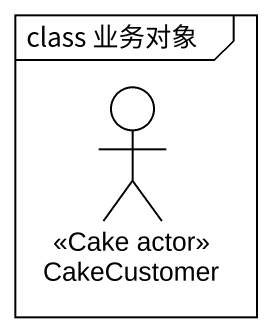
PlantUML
@startuml
mainframe class 业务对象
actor CakeCustomer <<Cake actor>>
@enduml
